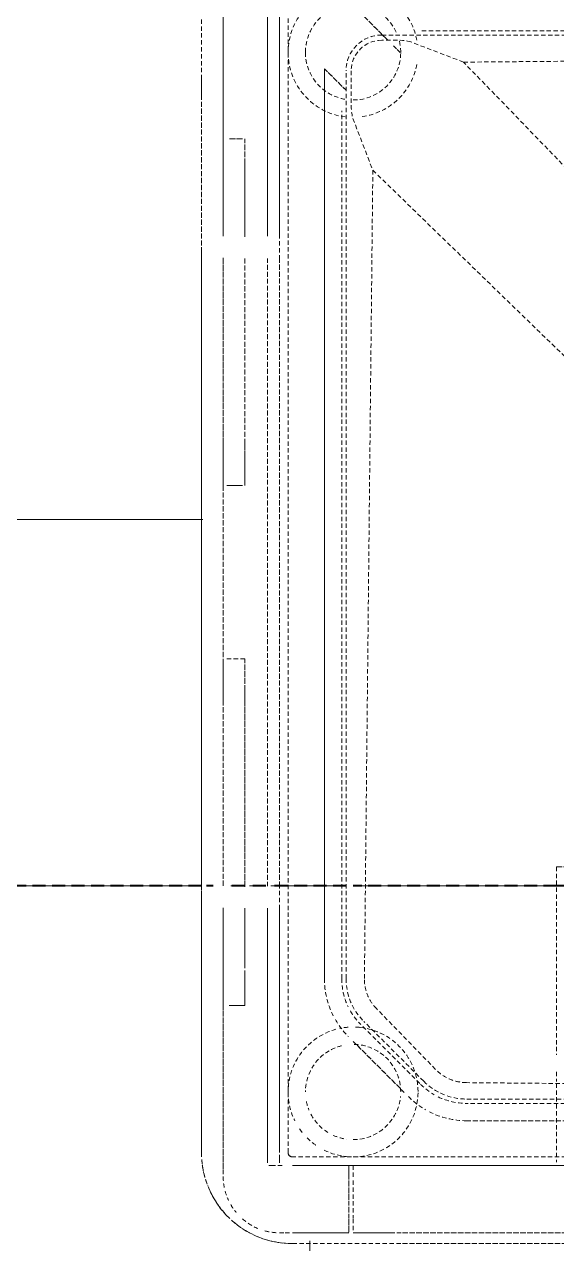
# Model space of a CAD drawing. Header units: millimetres. Extents: x -10915 to 62537, y -37640 to 44223.
# Drawn here: x 47036.6 to 47159.5, y 8544.4 to 8825.9 of the extents above; entities that cross this region are included whole.
import ezdxf

# ---------------------------------------------------------------- set-up
doc = ezdxf.new("R2010")
doc.units = ezdxf.units.MM
doc.linetypes.add('200_ШТРИХ_ш1п0_6_', pattern=[1.6, 1, -0.6])
doc.linetypes.add('ADSK_Штриховая_ш3 п1_5', pattern=[4.5, 3, -1.5])
doc.layers.add('Линии разделители', color=4, linetype='ADSK_Штриховая_ш3 п1_5', lineweight=40, true_color=0x00ffff)
for name, color, linetype, lineweight in [('Перекрытие', 7, 'Continuous', 18), ('Перекрытие штриховка', 7, 'Continuous', 18), ('Сантехника', 7, 'Continuous', 18)]:
    doc.layers.add(name, color=color, linetype=linetype, lineweight=lineweight)

# ---------------------------------------------------------------- blocks, each defined once
blk = doc.blocks.new('Reece_Tap_Wolfen_Drinking-Fountain - 10 L_Stainless Steel-7189108-План полов 4-го этажа')
at = {"layer": 'Сантехника', "color": 253, "linetype": '200_ШТРИХ_ш1п0_6_', "true_color": 0xa3a3a3}
for p, q in [((-149.99, 137.24), (-149.99, 100)), ((-139.73, 77.53), (-139.73, 135.18)), ((-137, 77.6), (-137, 134)), ((-135, -134), (-135, 134)), ((-135, -134), (-135, 134)), ((-155, 110), (-155, 77.6)), ((-149.99, 90.37), (-149.99, 100)), ((-149.99, 77.6), (-149.99, 100)), ((-148.53, 100), (-145.53, 100)), ((-149.99, 90.37), (-149.99, 77.6)), ((-155, 78), (-155, 72)), ((-155, 78), (-155, 74.22)), ((-155, 74.22), (-155, 72.88)), ((-155, 72.88), (-155, 72)), ((-155, 72.4), (-155, -72.4)), ((-149.99, 72.53), (-149.99, 29.63)), ((-149.99, 20), (-149.99, 72.53)), ((-139.73, -72.47), (-139.73, 72.4)), ((-137, -72.4), (-137, 72.4)), ((-149.99, 27.26), (-149.99, 29.63)), ((-149.99, 25), (-149.99, 27.26)), ((-149.99, 20), (-149.99, 25)), ((-149.99, 20), (-149.99, -20)), ((-145.56, 20), (-149.14, 20)), ((-149.99, -72.4), (-149.99, -20)), ((-149.99, -29.63), (-149.99, -20)), ((-145, -20), (-149.14, -20)), ((-149.99, -29.63), (-149.99, -72.4)), ((41.85, -68), (-73, -68)), ((-73, -68), (-73, -111.39)), ((-155, -72), (-155, -78)), ((-155, -72), (-155, -74.22)), ((-155, -74.22), (-155, -77.9)), ((-155, -77.6), (-155, -110)), ((-155, -77.9), (-155, -78)), ((-149.99, -100), (-149.99, -77.47)), ((-149.99, -77.47), (-149.99, -90.37)), ((-139.73, -135.2), (-139.73, -77.6)), ((-137, -134), (-137, -77.6)), ((-149.99, -100), (-149.99, -90.37)), ((-149.99, -100), (-149.99, -138.97)), ((-148.62, -100), (-145, -100)), ((-73, -115.34), (-73, -117.57)), ((-73, -118.03), (-73, -136.18)), ((134, -135), (-134, -135)), ((134, -135), (-134, -135)), ((-134, -137), (-121, -137)), ((-121, -137), (-121, -140.18)), ((-120, -137), (-121, -137)), ((120, -137), (-120, -137)), ((-120, -137), (120, -137)), ((-120, -137), (-120, -140.18)), ((-120, -137), (-120, -140.18)), ((-121, -140.41), (-121, -145)), ((-120, -140.43), (-120, -145)), ((-120, -140.43), (-120, -145)), ((-121, -145.2), (-121, -149.14)), ((-120, -145.22), (-120, -149.14)), ((-120, -145.22), (-120, -149.14)), ((-121, -149.3), (-121, -152.32)), ((-120, -149.31), (-120, -152.32)), ((-120, -149.31), (-120, -152.32)), ((-134.7, -152.5), (-136.99, -152.5)), ((-121, -152.5), (-134, -152.5)), ((-120, -152.5), (-111.6, -152.5)), ((-111.6, -152.5), (-120, -152.5)), ((-110.33, -152.5), (-111.6, -152.5)), ((110, -152.5), (-109.92, -152.5)), ((-110, -155), (110, -155))]:
    blk.add_line(p, q, dxfattribs=at)
at = {"layer": 'Сантехника', "color": 251, "linetype": '200_ШТРИХ_ш1п0_6_', "true_color": 0x666666}
for p, q in [((-149.99, 77.6), (-149.99, 137.24)), ((-139.73, 135.18), (-139.73, 77.53)), ((-155, 134), (-155, 110)), ((-137, 134), (-137, 77.6)), ((-117.51, 128.34), (-113.17, 124)), ((-113.17, 124), (-117.51, 128.34)), ((-104.11, 125), (91.41, 125)), ((-104.11, 125), (91.41, 125)), ((-110.68, 121.5), (-109.14, 119.97)), ((-109.14, 119.97), (-110.68, 121.5)), ((-121.63, 111.24), (-126.62, 116.23)), ((-126.62, 116.23), (-121.63, 111.24)), ((-126.63, 115.75), (-126.63, -93.79)), ((-126.63, -93.79), (-126.63, 115.75)), ((-155, 114), (-155, 110)), ((-155, 114), (-155, 110)), ((-155, -110), (-155, 110)), ((-155, 110), (-155, -110)), ((-122.63, -93.79), (-122.63, 106.48)), ((-122.63, -93.79), (-122.63, 106.48)), ((-137, 78), (-137, 72)), ((-137, 78), (-137, 72)), ((-149.99, -72.4), (-149.99, 72.53)), ((-139.73, 72.4), (-139.73, -72.47)), ((-137, 72.4), (-137, -72.4)), ((-73, -68), (41.85, -68)), ((-73, -68), (-73, -111.39)), ((-137, -72), (-137, -78)), ((-137, -72), (-137, -78)), ((-149.99, -138.97), (-149.99, -77.47)), ((-139.73, -77.6), (-139.73, -135.2)), ((-137, -77.6), (-137, -134)), ((-104.58, -118.04), (-118.01, -104.61)), ((-104.58, -118.04), (-118.01, -104.61)), ((-119.96, -108.32), (-108.17, -120.11)), ((-108.17, -120.11), (-119.96, -108.32)), ((-155, -110), (-155, -114)), ((-155, -110), (-155, -114)), ((-155, -110), (-155, -134)), ((-73, -115.34), (-73, -117.57)), ((-73, -118.03), (-73, -136.18)), ((122.55, -122.63), (-93.79, -122.63)), ((122.55, -122.63), (-93.79, -122.63)), ((-93.79, -126.63), (126.25, -126.63)), ((126.25, -126.63), (-93.79, -126.63)), ((-137, -136.37), (-137, -134.51)), ((-139.73, -136.37), (-139.73, -135.2)), ((-139.48, -137), (-137.88, -137)), ((-136.38, -137), (-137.88, -137)), ((-121, -137), (-134, -137)), ((-121, -140.18), (-121, -137)), ((-121, -137), (-120, -137)), ((-120, -137), (120, -137)), ((-120, -137), (-120, -140.18)), ((-121, -145), (-121, -140.41)), ((-120, -140.43), (-120, -145)), ((-121, -149.14), (-121, -145.2)), ((-120, -145.22), (-120, -149.14)), ((-121, -152.32), (-121, -149.3)), ((-120, -149.31), (-120, -152.32)), ((-136.99, -152.5), (-134.7, -152.5)), ((-134, -152.5), (-121, -152.5)), ((-111.6, -152.5), (-120, -152.5)), ((-134, -155), (-110, -155)), ((-110, -155), (110, -155)), ((110, -155), (-110, -155))]:
    blk.add_line(p, q, dxfattribs=at)
at = {"layer": 'Сантехника', "linetype": '200_ШТРИХ_ш1п0_6_'}
for p, q in [((-155, 134), (-155, -134)), ((-113.38, 124), (91.41, 124)), ((-113.17, 124), (-111.97, 122.8)), ((-111.97, 122.8), (-113.17, 124)), ((-109.75, 122.8), (-113.38, 122.8)), ((-94.5, 117.74), (-106.67, 122.41)), ((-94.5, 117.74), (91.41, 119.36)), ((-121.63, -93.79), (-121.63, 115.75)), ((-120.43, 115.75), (-120.43, 107.82)), ((61.95, -43.63), (-94.5, 117.74)), ((-120.03, 104.73), (-115.44, 92.77)), ((-117.38, -93.79), (-115.44, 92.77)), ((-115.44, 92.77), (43.88, -61.7)), ((-100.94, -114.78), (-114.59, -100.75)), ((-103.69, -117.52), (-117.52, -103.69)), ((119.74, -119.74), (-93.79, -117.84)), ((121.63, -121.63), (-93.79, -121.63)), ((-137, -134.51), (-137, -136.37)), ((-139.73, -135.2), (-139.73, -136.37)), ((-137.88, -137), (-139.48, -137)), ((-134, -155), (134, -155))]:
    blk.add_line(p, q, dxfattribs=at)
at = {"layer": 'Сантехника', "color": 7, "linetype": '200_ШТРИХ_ш1п0_6_', "true_color": 0xfdfdfd}
for p, q in [((-149.99, 77.6), (-149.99, 100)), ((-149.99, 90.37), (-149.99, 100)), ((-149.99, 90.37), (-149.99, 100)), ((-149.99, 77.6), (-149.99, 100)), ((-149.99, 98.72), (-149.99, 100)), ((-149.99, 77.6), (-149.99, 100)), ((-149.99, 90.37), (-149.99, 100)), ((-149.99, 77.6), (-149.99, 100)), ((-149.99, 98.72), (-149.99, 100)), ((-149.99, 77.6), (-149.99, 100)), ((-149.99, 90.37), (-149.99, 100)), ((-149.99, 77.6), (-149.99, 100)), ((-149.99, 97.02), (-149.99, 100)), ((-149.99, 77.6), (-149.99, 100)), ((-149.99, 90.37), (-149.99, 100)), ((-149.99, 77.6), (-149.99, 100)), ((-149.99, 100), (-149.99, 77.6)), ((-149.99, 90.37), (-149.99, 98.72)), ((-149.99, 97.02), (-149.99, 98.72)), ((-145.53, 100), (-148.53, 100)), ((-148.53, 100), (-145.53, 100)), ((-148.53, 100), (-145.53, 100)), ((-148.53, 100), (-145.53, 100)), ((-148.53, 100), (-145.53, 100)), ((-148.53, 100), (-145.53, 100)), ((-148.53, 100), (-145.53, 100)), ((-148.53, 100), (-145.53, 100)), ((-145, 100), (-145, 77.39)), ((-145, 100), (-145, 97.02)), ((-145, 100), (-145, 77.39)), ((-145, 100), (-145, 90.37)), ((-145, 100), (-145, 77.39)), ((-145, 100), (-145, 92.74)), ((-145, 100), (-145, 77.39)), ((-145, 100), (-145, 90.37)), ((-145, 100), (-145, 77.39)), ((-145, 100), (-145, 90.37)), ((-145, 100), (-145, 77.39)), ((-145, 100), (-145, 90.37)), ((-145, 100), (-145, 77.39)), ((-145, 100), (-145, 97.02)), ((-145, 100), (-145, 77.39)), ((-145, 100), (-145, 95)), ((-145, 100), (-145, 77.39)), ((-145, 100), (-145, 98.72)), ((-145, 98.72), (-145, 95)), ((-149.99, 90.37), (-149.99, 97.02)), ((-149.99, 95), (-149.99, 97.02)), ((-145, 97.02), (-145, 90.37)), ((-145, 97.02), (-145, 95)), ((-149.99, 90.37), (-149.99, 95)), ((-145, 95), (-145, 92.74)), ((-145, 95), (-145, 90.37)), ((-145, 95), (-145, 92.74)), ((-149.99, 90.37), (-149.99, 77.6)), ((-149.99, 90.37), (-149.99, 77.6)), ((-149.99, 90.37), (-149.99, 77.6)), ((-149.99, 90.37), (-149.99, 77.6)), ((-149.99, 90.37), (-149.99, 77.6)), ((-149.99, 90.37), (-149.99, 77.6)), ((-149.99, 90.37), (-149.99, 77.6)), ((-149.99, 90.37), (-149.99, 77.6)), ((-145, 92.74), (-145, 90.37)), ((-145, 92.74), (-145, 90.37)), ((-145, 92.74), (-145, 90.37)), ((-145, 77.39), (-145, 90.37)), ((-145, 77.39), (-145, 90.37)), ((-145, 77.39), (-145, 90.37)), ((-145, 77.39), (-145, 90.37)), ((-145, 77.39), (-145, 90.37)), ((-145, 77.39), (-145, 90.37)), ((-145, 77.39), (-145, 90.37)), ((-145, 77.39), (-145, 90.37)), ((-145, 77.39), (-145, 90.37)), ((-149.99, 20), (-149.99, 72.53)), ((-149.99, 72.53), (-149.99, 29.63)), ((-149.99, 72.53), (-149.99, 29.63)), ((-149.99, 20), (-149.99, 72.53)), ((-149.99, 72.53), (-149.99, 29.63)), ((-149.99, 20), (-149.99, 72.53)), ((-149.99, 72.53), (-149.99, 29.63)), ((-149.99, 20), (-149.99, 72.53)), ((-149.99, 72.53), (-149.99, 29.63)), ((-149.99, 20), (-149.99, 72.53)), ((-149.99, 72.53), (-149.99, 29.63)), ((-149.99, 20), (-149.99, 72.53)), ((-149.99, 72.53), (-149.99, 29.63)), ((-149.99, 20), (-149.99, 72.53)), ((-149.99, 72.53), (-149.99, 29.63)), ((-149.99, 20), (-149.99, 72.53)), ((-149.99, 72.53), (-149.99, 20)), ((-145, 72.4), (-145, 20)), ((-145, 29.63), (-145, 72.4)), ((-145, 72.4), (-145, 20)), ((-145, 29.63), (-145, 72.4)), ((-145, 72.4), (-145, 20)), ((-145, 29.63), (-145, 72.4)), ((-145, 72.4), (-145, 20)), ((-145, 29.63), (-145, 72.4)), ((-145, 72.4), (-145, 20)), ((-145, 29.63), (-145, 72.4)), ((-145, 72.4), (-145, 20)), ((-145, 29.63), (-145, 72.4)), ((-145, 72.4), (-145, 20)), ((-145, 29.63), (-145, 72.4)), ((-145, 72.4), (-145, 20)), ((-145, 29.63), (-145, 72.4)), ((-145, 72.4), (-145, 20)), ((-145, 29.63), (-145, 72.4)), ((-149.99, 20), (-149.99, 29.63)), ((-149.99, 20), (-149.99, 29.63)), ((-149.99, 20), (-149.99, 29.63)), ((-149.99, 27.26), (-149.99, 29.63)), ((-149.99, 27.26), (-149.99, 29.63)), ((-149.99, 27.26), (-149.99, 29.63)), ((-149.99, 20), (-149.99, 29.63)), ((-149.99, 20), (-149.99, 29.63)), ((-145, 29.63), (-145, 20)), ((-145, 29.63), (-145, 20)), ((-145, 29.63), (-145, 25)), ((-145, 29.63), (-145, 25)), ((-145, 29.63), (-145, 20)), ((-145, 29.63), (-145, 20)), ((-145, 29.63), (-145, 27.26)), ((-145, 29.63), (-145, 21.28)), ((-145, 29.63), (-145, 27.26)), ((-149.99, 25), (-149.99, 27.26)), ((-149.99, 20), (-149.99, 27.26)), ((-149.99, 20), (-149.99, 27.26)), ((-145, 27.26), (-145, 25)), ((-145, 27.26), (-145, 25)), ((-149.99, 22.98), (-149.99, 25)), ((-149.99, 20), (-149.99, 22.98)), ((-145, 25), (-145, 20)), ((-145, 25), (-145, 22.98)), ((-145, 25), (-145, 21.28)), ((-145, 25), (-145, 22.98)), ((-145, 22.98), (-145, 21.28)), ((-145, 22.98), (-145, 20)), ((-149.14, 20), (-145.56, 20)), ((-145.56, 20), (-149.14, 20)), ((-145.56, 20), (-149.14, 20)), ((-145.56, 20), (-149.14, 20)), ((-145.56, 20), (-149.14, 20)), ((-145.56, 20), (-149.14, 20)), ((-145.56, 20), (-149.14, 20)), ((-145.56, 20), (-149.14, 20)), ((-145, 21.28), (-145, 20)), ((-145, 21.28), (-145, 20)), ((-145, 21.28), (-145, 20)), ((-149.99, -72.4), (-149.99, -20)), ((-149.99, -29.63), (-149.99, -20)), ((-149.99, -72.4), (-149.99, -20)), ((-149.99, -29.63), (-149.99, -20)), ((-149.99, -72.4), (-149.99, -20)), ((-149.99, -29.63), (-149.99, -20)), ((-149.99, -72.4), (-149.99, -20)), ((-149.99, -29.63), (-149.99, -20)), ((-149.99, -72.4), (-149.99, -20)), ((-149.99, -29.63), (-149.99, -20)), ((-149.99, -72.4), (-149.99, -20)), ((-149.99, -29.63), (-149.99, -20)), ((-149.99, -72.4), (-149.99, -20)), ((-149.99, -22.98), (-149.99, -20)), ((-149.99, -72.4), (-149.99, -20)), ((-149.99, -29.63), (-149.99, -20)), ((-149.99, -20), (-149.99, -72.4)), ((-149.14, -20), (-145, -20)), ((-145, -20), (-149.14, -20)), ((-145, -20), (-149.14, -20)), ((-145, -20), (-149.14, -20)), ((-145, -20), (-149.14, -20)), ((-145, -20), (-149.14, -20)), ((-145, -20), (-149.14, -20)), ((-145, -20), (-149.14, -20)), ((-145, -20), (-145, -29.63)), ((-145, -20), (-145, -72.61)), ((-145, -20), (-145, -29.63)), ((-145, -20), (-145, -72.61)), ((-145, -20), (-145, -29.63)), ((-145, -20), (-145, -72.61)), ((-145, -20), (-145, -21.28)), ((-145, -20), (-145, -72.61)), ((-145, -20), (-145, -29.63)), ((-145, -20), (-145, -72.61)), ((-145, -20), (-145, -29.63)), ((-145, -20), (-145, -72.61)), ((-145, -20), (-145, -21.28)), ((-145, -20), (-145, -72.61)), ((-145, -20), (-145, -21.28)), ((-145, -20), (-145, -72.61)), ((-145, -20), (-145, -29.63)), ((-145, -20), (-145, -72.61)), ((-145, -21.28), (-145, -27.26)), ((-145, -21.28), (-145, -29.63)), ((-145, -21.28), (-145, -22.98)), ((-149.99, -25), (-149.99, -22.98)), ((-149.99, -29.63), (-149.99, -25)), ((-145, -22.98), (-145, -29.63)), ((-145, -27.26), (-145, -29.63)), ((-149.99, -29.63), (-149.99, -72.4)), ((-149.99, -29.63), (-149.99, -72.4)), ((-149.99, -29.63), (-149.99, -72.4)), ((-149.99, -29.63), (-149.99, -72.4)), ((-149.99, -29.63), (-149.99, -72.4)), ((-149.99, -29.63), (-149.99, -72.4)), ((-149.99, -29.63), (-149.99, -72.4)), ((-149.99, -29.63), (-149.99, -72.4)), ((-145, -72.61), (-145, -29.63)), ((-145, -72.61), (-145, -29.63)), ((-145, -72.61), (-145, -29.63)), ((-145, -72.61), (-145, -29.63)), ((-145, -72.61), (-145, -29.63)), ((-145, -72.61), (-145, -29.63)), ((-145, -72.61), (-145, -29.63)), ((-145, -72.61), (-145, -29.63)), ((-145, -72.61), (-145, -29.63)), ((-149.99, -100), (-149.99, -77.47)), ((-149.99, -77.47), (-149.99, -90.37)), ((-149.99, -100), (-149.99, -77.47)), ((-149.99, -77.47), (-149.99, -90.37)), ((-149.99, -100), (-149.99, -77.47)), ((-149.99, -77.47), (-149.99, -90.37)), ((-149.99, -100), (-149.99, -77.47)), ((-149.99, -77.47), (-149.99, -90.37)), ((-149.99, -100), (-149.99, -77.47)), ((-149.99, -77.47), (-149.99, -90.37)), ((-149.99, -100), (-149.99, -77.47)), ((-149.99, -77.47), (-149.99, -90.37)), ((-149.99, -100), (-149.99, -77.47)), ((-149.99, -77.47), (-149.99, -90.37)), ((-149.99, -100), (-149.99, -77.47)), ((-149.99, -77.47), (-149.99, -90.37)), ((-149.99, -77.47), (-149.99, -100)), ((-145, -90.37), (-145, -77.6)), ((-145, -77.6), (-145, -100)), ((-145, -90.37), (-145, -77.6)), ((-145, -77.6), (-145, -100)), ((-145, -90.37), (-145, -77.6)), ((-145, -77.6), (-145, -100)), ((-145, -90.37), (-145, -77.6)), ((-145, -77.6), (-145, -100)), ((-145, -90.37), (-145, -77.6)), ((-145, -77.6), (-145, -100)), ((-145, -90.37), (-145, -77.6)), ((-145, -77.6), (-145, -100)), ((-145, -90.37), (-145, -77.6)), ((-145, -77.6), (-145, -100)), ((-145, -90.37), (-145, -77.6)), ((-145, -77.6), (-145, -100)), ((-145, -90.37), (-145, -77.6)), ((-145, -77.6), (-145, -100)), ((-149.99, -100), (-149.99, -90.37)), ((-149.99, -100), (-149.99, -90.37)), ((-149.99, -100), (-149.99, -90.37)), ((-149.99, -100), (-149.99, -90.37)), ((-149.99, -100), (-149.99, -90.37)), ((-149.99, -100), (-149.99, -90.37)), ((-149.99, -95), (-149.99, -90.37)), ((-149.99, -100), (-149.99, -90.37)), ((-145, -90.37), (-145, -100)), ((-145, -90.37), (-145, -100)), ((-145, -90.37), (-145, -100)), ((-145, -90.37), (-145, -92.74)), ((-145, -90.37), (-145, -100)), ((-145, -90.37), (-145, -100)), ((-145, -90.37), (-145, -100)), ((-145, -90.37), (-145, -92.74)), ((-145, -90.37), (-145, -92.74)), ((-145, -92.74), (-145, -95)), ((-145, -92.74), (-145, -100)), ((-145, -92.74), (-145, -97.02)), ((-149.99, -97.02), (-149.99, -95)), ((-145, -95), (-145, -97.02)), ((-149.99, -100), (-149.99, -97.02)), ((-145, -97.02), (-145, -98.72)), ((-145, -97.02), (-145, -98.72)), ((-145, -100), (-148.62, -100)), ((-148.62, -100), (-145, -100)), ((-148.62, -100), (-145, -100)), ((-148.62, -100), (-145, -100)), ((-148.62, -100), (-145, -100)), ((-148.62, -100), (-145, -100)), ((-148.62, -100), (-145, -100)), ((-148.62, -100), (-145, -100)), ((-145, -98.72), (-145, -100)), ((-145, -98.72), (-145, -100))]:
    blk.add_line(p, q, dxfattribs=at)
at = {"layer": 'Сантехника', "color": 7, "linetype": '200_ШТРИХ_ш1п0_6_', "true_color": 0xfcfcfc}
for p, q in [((-149.99, 90.37), (-149.99, 100)), ((-149.99, 77.6), (-149.99, 100)), ((-148.53, 100), (-145.53, 100)), ((-145, 100), (-145, 77.39)), ((-145, 100), (-145, 90.37)), ((-149.99, 90.37), (-149.99, 77.6)), ((-145, 77.39), (-145, 90.37)), ((-149.99, 72.53), (-149.99, 29.63)), ((-149.99, 20), (-149.99, 72.53)), ((-145, 72.4), (-145, 20)), ((-145, 29.63), (-145, 72.4)), ((-149.99, 20), (-149.99, 29.63)), ((-145, 29.63), (-145, 20)), ((-145.56, 20), (-149.14, 20)), ((-149.99, -72.4), (-149.99, -20)), ((-149.99, -29.63), (-149.99, -20)), ((-145, -20), (-149.14, -20)), ((-145, -20), (-145, -29.63)), ((-145, -20), (-145, -72.61)), ((-149.99, -29.63), (-149.99, -72.4)), ((-145, -72.61), (-145, -29.63)), ((-149.99, -100), (-149.99, -77.47)), ((-149.99, -77.47), (-149.99, -90.37)), ((-145, -90.37), (-145, -77.6)), ((-145, -77.6), (-145, -100)), ((-149.99, -100), (-149.99, -90.37)), ((-145, -90.37), (-145, -92.74)), ((-145, -92.74), (-145, -98.72)), ((-148.62, -100), (-145, -100)), ((-145, -98.72), (-145, -100))]:
    blk.add_line(p, q, dxfattribs=at)
at = {"layer": 'Сантехника', "color": 7, "linetype": '200_ШТРИХ_ш1п0_6_', "true_color": 0xfafafa}
for p, q in [((-149.99, 90.37), (-149.99, 100)), ((-149.99, 77.6), (-149.99, 100)), ((-148.53, 100), (-145.53, 100)), ((-145, 100), (-145, 77.39)), ((-145, 100), (-145, 98.72)), ((-145, 98.72), (-145, 92.74)), ((-149.99, 90.37), (-149.99, 77.6)), ((-145, 92.74), (-145, 90.37)), ((-145, 77.39), (-145, 90.37)), ((-149.99, 72.53), (-149.99, 29.63)), ((-149.99, 20), (-149.99, 72.53)), ((-145, 72.4), (-145, 20)), ((-145, 29.63), (-145, 72.4)), ((-149.99, 27.26), (-149.99, 29.63)), ((-145, 29.63), (-145, 25)), ((-149.99, 21.28), (-149.99, 27.26)), ((-145, 25), (-145, 21.28)), ((-149.99, 20), (-149.99, 21.28)), ((-145.56, 20), (-149.14, 20)), ((-145, 21.28), (-145, 20)), ((-149.99, -72.4), (-149.99, -20)), ((-149.99, -25), (-149.99, -20)), ((-145, -20), (-149.14, -20)), ((-145, -20), (-145, -21.28)), ((-145, -20), (-145, -72.61)), ((-145, -21.28), (-145, -22.98)), ((-149.99, -29.63), (-149.99, -25)), ((-145, -22.98), (-145, -29.63)), ((-149.99, -29.63), (-149.99, -72.4)), ((-145, -72.61), (-145, -29.63)), ((-149.99, -100), (-149.99, -77.47)), ((-149.99, -77.47), (-149.99, -90.37)), ((-145, -90.37), (-145, -77.6)), ((-145, -77.6), (-145, -100)), ((-149.99, -95), (-149.99, -90.37)), ((-145, -90.37), (-145, -95)), ((-149.99, -97.02), (-149.99, -95)), ((-145, -95), (-145, -98.72)), ((-149.99, -98.72), (-149.99, -97.02)), ((-149.99, -100), (-149.99, -98.72)), ((-148.62, -100), (-145, -100)), ((-145, -98.72), (-145, -100))]:
    blk.add_line(p, q, dxfattribs=at)
at = {"layer": 'Сантехника', "color": 7, "linetype": '200_ШТРИХ_ш1п0_6_', "true_color": 0xf7f7f7}
for p, q in [((-149.99, 98.72), (-149.99, 100)), ((-149.99, 77.6), (-149.99, 100)), ((-149.99, 97.02), (-149.99, 98.72)), ((-148.53, 100), (-145.53, 100)), ((-145, 100), (-145, 77.39)), ((-145, 100), (-145, 97.02)), ((-149.99, 92.74), (-149.99, 97.02)), ((-145, 97.02), (-145, 92.74)), ((-149.99, 90.37), (-149.99, 92.74)), ((-149.99, 90.37), (-149.99, 77.6)), ((-145, 92.74), (-145, 90.37)), ((-145, 77.39), (-145, 90.37)), ((-149.99, 72.53), (-149.99, 29.63)), ((-149.99, 20), (-149.99, 72.53)), ((-145, 72.4), (-145, 20)), ((-145, 29.63), (-145, 72.4)), ((-149.99, 27.26), (-149.99, 29.63)), ((-145, 29.63), (-145, 27.26)), ((-149.99, 25), (-149.99, 27.26)), ((-145, 27.26), (-145, 25)), ((-149.99, 20), (-149.99, 25)), ((-145, 25), (-145, 20)), ((-145.56, 20), (-149.14, 20)), ((-149.99, -72.4), (-149.99, -20)), ((-149.99, -22.98), (-149.99, -20)), ((-145, -20), (-149.14, -20)), ((-145, -20), (-145, -22.98)), ((-145, -20), (-145, -72.61)), ((-149.99, -27.26), (-149.99, -22.98)), ((-145, -22.98), (-145, -29.63)), ((-149.99, -29.63), (-149.99, -27.26)), ((-149.99, -29.63), (-149.99, -72.4)), ((-145, -72.61), (-145, -29.63)), ((-149.99, -100), (-149.99, -77.47)), ((-149.99, -77.47), (-149.99, -90.37)), ((-145, -90.37), (-145, -77.6)), ((-145, -77.6), (-145, -100)), ((-149.99, -95), (-149.99, -90.37)), ((-145, -90.37), (-145, -98.72)), ((-149.99, -97.02), (-149.99, -95)), ((-149.99, -100), (-149.99, -97.02)), ((-148.62, -100), (-145, -100)), ((-145, -98.72), (-145, -100))]:
    blk.add_line(p, q, dxfattribs=at)
at = {"layer": 'Сантехника', "color": 7, "linetype": '200_ШТРИХ_ш1п0_6_', "true_color": 0xf2f2f2}
for p, q in [((-149.99, 98.72), (-149.99, 100)), ((-149.99, 77.6), (-149.99, 100)), ((-149.99, 97.02), (-149.99, 98.72)), ((-148.53, 100), (-145.53, 100)), ((-145, 100), (-145, 77.39)), ((-145, 100), (-145, 90.37)), ((-149.99, 95), (-149.99, 97.02)), ((-149.99, 92.74), (-149.99, 95)), ((-149.99, 90.37), (-149.99, 92.74)), ((-149.99, 90.37), (-149.99, 77.6)), ((-145, 77.39), (-145, 90.37)), ((-149.99, 72.53), (-149.99, 29.63)), ((-149.99, 20), (-149.99, 72.53)), ((-145, 72.4), (-145, 20)), ((-145, 29.63), (-145, 72.4)), ((-149.99, 25), (-149.99, 29.63)), ((-145, 29.63), (-145, 20)), ((-149.99, 20), (-149.99, 25)), ((-145.56, 20), (-149.14, 20)), ((-149.99, -72.4), (-149.99, -20)), ((-149.99, -29.63), (-149.99, -20)), ((-145, -20), (-149.14, -20)), ((-145, -20), (-145, -29.63)), ((-145, -20), (-145, -72.61)), ((-149.99, -29.63), (-149.99, -72.4)), ((-145, -72.61), (-145, -29.63)), ((-149.99, -100), (-149.99, -77.47)), ((-149.99, -77.47), (-149.99, -90.37)), ((-145, -90.37), (-145, -77.6)), ((-145, -77.6), (-145, -100)), ((-149.99, -92.74), (-149.99, -90.37)), ((-149.99, -95), (-149.99, -92.74)), ((-145, -90.37), (-145, -100)), ((-149.99, -100), (-149.99, -95)), ((-148.62, -100), (-145, -100))]:
    blk.add_line(p, q, dxfattribs=at)
at = {"layer": 'Сантехника', "color": 254, "linetype": '200_ШТРИХ_ш1п0_6_', "true_color": 0xeaeaea}
for p, q in [((-149.99, 98.72), (-149.99, 100)), ((-149.99, 77.6), (-149.99, 100)), ((-149.99, 95), (-149.99, 98.72)), ((-148.53, 100), (-145.53, 100)), ((-145, 100), (-145, 77.39)), ((-145, 100), (-145, 90.37)), ((-149.99, 90.37), (-149.99, 95)), ((-149.99, 90.37), (-149.99, 77.6)), ((-145, 77.39), (-145, 90.37)), ((-149.99, 72.53), (-149.99, 29.63)), ((-149.99, 20), (-149.99, 72.53)), ((-145, 72.4), (-145, 20)), ((-145, 29.63), (-145, 72.4)), ((-149.99, 25), (-149.99, 29.63)), ((-145, 29.63), (-145, 25)), ((-149.99, 20), (-149.99, 25)), ((-145, 25), (-145, 20)), ((-145.56, 20), (-149.14, 20)), ((-149.99, -72.4), (-149.99, -20)), ((-149.99, -29.63), (-149.99, -20)), ((-145, -20), (-149.14, -20)), ((-145, -20), (-145, -29.63)), ((-145, -20), (-145, -72.61)), ((-149.99, -29.63), (-149.99, -72.4)), ((-145, -72.61), (-145, -29.63)), ((-149.99, -100), (-149.99, -77.47)), ((-149.99, -77.47), (-149.99, -90.37)), ((-145, -90.37), (-145, -77.6)), ((-145, -77.6), (-145, -100)), ((-149.99, -100), (-149.99, -90.37)), ((-145, -90.37), (-145, -100)), ((-148.62, -100), (-145, -100)), ((-70, -137), (-73, -137)), ((-70, -137), (-73, -137))]:
    blk.add_line(p, q, dxfattribs=at)
at = {"layer": 'Сантехника', "color": 254, "linetype": '200_ШТРИХ_ш1п0_6_', "true_color": 0xdddddd}
for p, q in [((-149.99, 90.37), (-149.99, 100)), ((-149.99, 77.6), (-149.99, 100)), ((-148.53, 100), (-145.53, 100)), ((-145, 100), (-145, 77.39)), ((-145, 100), (-145, 90.37)), ((-149.99, 90.37), (-149.99, 77.6)), ((-145, 77.39), (-145, 90.37)), ((-149.99, 72.53), (-149.99, 29.63)), ((-149.99, 20), (-149.99, 72.53)), ((-145, 72.4), (-145, 20)), ((-145, 29.63), (-145, 72.4)), ((-149.99, 20), (-149.99, 29.63)), ((-145, 29.63), (-145, 21.28)), ((-145.56, 20), (-149.14, 20)), ((-145, 21.28), (-145, 20)), ((-149.99, -72.4), (-149.99, -20)), ((-149.99, -29.63), (-149.99, -20)), ((-145, -20), (-149.14, -20)), ((-145, -20), (-145, -29.63)), ((-145, -20), (-145, -72.61)), ((-149.99, -29.63), (-149.99, -72.4)), ((-145, -72.61), (-145, -29.63)), ((-149.99, -100), (-149.99, -77.47)), ((-149.99, -77.47), (-149.99, -90.37)), ((-145, -90.37), (-145, -77.6)), ((-145, -77.6), (-145, -100)), ((-149.99, -100), (-149.99, -90.37)), ((-145, -90.37), (-145, -97.02)), ((-145, -97.02), (-145, -98.72)), ((-148.62, -100), (-145, -100)), ((-145, -98.72), (-145, -100)), ((-73, -137), (-120, -137)), ((-73, -137), (-120, -137)), ((-73, -137), (-70, -137)), ((-70, -137), (-73, -137)), ((-111.6, -152.5), (-110.33, -152.5)), ((-109.92, -152.5), (-70, -152.5))]:
    blk.add_line(p, q, dxfattribs=at)
at = {"layer": 'Сантехника', "color": 9, "linetype": '200_ШТРИХ_ш1п0_6_', "true_color": 0xc7c7c7}
for p, q in [((-149.99, 90.37), (-149.99, 100)), ((-149.99, 77.6), (-149.99, 100)), ((-148.53, 100), (-145.53, 100)), ((-145, 100), (-145, 77.39)), ((-145, 100), (-145, 95)), ((-145, 95), (-145, 90.37)), ((-149.99, 90.37), (-149.99, 77.6)), ((-145, 77.39), (-145, 90.37)), ((-149.99, 72.53), (-149.99, 29.63)), ((-149.99, 20), (-149.99, 72.53)), ((-145, 72.4), (-145, 20)), ((-145, 29.63), (-145, 72.4)), ((-149.99, 20), (-149.99, 29.63)), ((-145, 29.63), (-145, 20)), ((-145.56, 20), (-149.14, 20)), ((-149.99, -72.4), (-149.99, -20)), ((-149.99, -29.63), (-149.99, -20)), ((-145, -20), (-149.14, -20)), ((-145, -20), (-145, -21.28)), ((-145, -20), (-145, -72.61)), ((-145, -21.28), (-145, -29.63)), ((-149.99, -29.63), (-149.99, -72.4)), ((-145, -72.61), (-145, -29.63)), ((-149.99, -100), (-149.99, -77.47)), ((-149.99, -77.47), (-149.99, -90.37)), ((-145, -90.37), (-145, -77.6)), ((-145, -77.6), (-145, -100)), ((-149.99, -100), (-149.99, -90.37)), ((-145, -90.37), (-145, -95)), ((-145, -95), (-145, -100)), ((-148.62, -100), (-145, -100)), ((-134, -137), (-121, -137)), ((-121, -137), (-134, -137)), ((-120, -137), (-73, -137)), ((-120, -137), (-120, -140.18)), ((-73, -137), (73, -137)), ((-120, -140.43), (-120, -145)), ((-120, -145.22), (-120, -149.14)), ((-120, -149.31), (-120, -152.32)), ((-120, -152.5), (-111.6, -152.5)), ((-111.6, -152.5), (-110.33, -152.5)), ((-110.33, -152.5), (-111.6, -152.5)), ((-109.92, -152.5), (110, -152.5)), ((110, -152.5), (-109.92, -152.5))]:
    blk.add_line(p, q, dxfattribs=at)
at = {"layer": 'Сантехника', "linetype": '200_ШТРИХ_ш1п0_6_', "flags": 128}
for points in [[(-106.67, 122.41), (-107.02, 122.52), (-107.46, 122.61), (-107.98, 122.69), (-108.55, 122.75), (-109.15, 122.79), (-109.75, 122.8)], [(-120.43, 107.82), (-120.41, 107.22), (-120.38, 106.62), (-120.32, 106.05), (-120.24, 105.53), (-120.14, 105.08), (-120.03, 104.73)], [(-155, -134), (-154.98, -134.84), (-154.93, -135.68), (-154.85, -136.51), (-154.73, -137.35), (-154.58, -138.17), (-154.4, -138.99), (-154.18, -139.8), (-153.93, -140.61), (-153.65, -141.4), (-153.34, -142.18), (-153, -142.94), (-152.63, -143.7), (-152.22, -144.43), (-151.79, -145.15), (-151.33, -145.86), (-150.84, -146.54), (-150.33, -147.2), (-149.79, -147.85), (-149.22, -148.47), (-148.63, -149.06), (-148.02, -149.64), (-147.38, -150.19), (-146.72, -150.71), (-146.04, -151.2), (-145.35, -151.67), (-144.63, -152.11), (-143.9, -152.52), (-143.15, -152.9), (-142.39, -153.25), (-141.61, -153.57), (-140.82, -153.86), (-140.02, -154.12), (-139.21, -154.34), (-138.39, -154.54), (-137.57, -154.69), (-136.74, -154.82), (-135.9, -154.91), (-135.07, -154.97), (-134.23, -155), (-134, -155)]]:
    blk.add_lwpolyline(points, dxfattribs=at)
at = {"layer": 'Сантехника', "color": 253, "linetype": '200_ШТРИХ_ш1п0_6_', "true_color": 0xa3a3a3}
for centre, radius, start, end in [((-120, 120), 15, 10.7048, 90), ((-120, 120), 15, 135.1953, 180), ((-120, 120), 11, 25.1935, 90), ((-120, 120), 11, 132.9779, 180), ((-120, 120), 11, 0, 13.4112), ((-120, 120), 15, 180, 263.1057), ((-120, 120), 11, 180, 261.1364), ((-120, 120), 11, 270, 0), ((-120, 120), 15, 278.1812, 350.0641), ((-120, -120), 15, 105.2894, 180), ((-120, -120), 15, 94.2426, 101.8831), ((-120, -120), 15, 84.1156, 90), ((-120, -120), 15, 0.3601, 83.7844), ((-120, -120), 11, 103.9035, 118.6531), ((-120, -120), 11, 0, 90), ((-120, -120), 11, 120, 180), ((-120, -120), 15, 180, 206.4531), ((-120, -120), 15, 270, 0), ((-120, -120), 11, 191.4338, 202.2212), ((-120, -120), 11, 270, 354.451), ((-120, -120), 11, 207.9227, 240), ((-120, -120), 15, 214.563, 220.119), ((-120, -120), 15, 225, 235.437), ((-120, -120), 11, 245.4269, 262.165), ((-134, -134), 1, 180, 195), ((-134, -134), 1, 255, 270), ((-120, -120), 15, 243.5469, 265.1444), ((-136.99, -139.5), 13, 180, 192.3508), ((-136.99, -139.5), 13, 195, 205.1206), ((-136.99, -139.5), 13, 210, 219.6316), ((-136.99, -139.5), 13, 229.0259, 248.7435), ((-136.99, -139.5), 13, 255, 267.1075)]:
    blk.add_arc(centre, radius, start, end, dxfattribs=at)
at = {"layer": 'Сантехника', "linetype": '200_ШТРИХ_ш1п0_6_'}
for centre, radius, start, end in [((-113.38, 115.75), 8.25, 90, 180), ((-113.38, 115.75), 7.05, 90, 180), ((-107.63, -93.79), 14, 180, 225), ((-93.79, -107.63), 14, 225, 270), ((-134, -134), 21, 180, 187.6172), ((-134, -134), 21, 192.5039, 201.3737), ((-134, -134), 21, 203.6771, 225.815), ((-134, -134), 21, 230.284, 270)]:
    blk.add_arc(centre, radius, start, end, dxfattribs=at)
at = {"layer": 'Сантехника', "color": 251, "linetype": '200_ШТРИХ_ш1п0_6_', "true_color": 0x666666}
for centre, radius, start, end in [((-113.38, 115.75), 13.25, 177.9189, 180), ((-113.38, 115.75), 13.25, 177.9189, 180), ((-107.63, -93.79), 19, 180, 206.9089), ((-107.63, -93.79), 19, 180, 206.9089), ((-107.63, -93.79), 15, 180, 205.8386), ((-107.63, -93.79), 15, 180, 205.8386), ((-107.63, -93.79), 15, 210, 225), ((-107.63, -93.79), 15, 210, 225), ((-107.63, -93.79), 19, 210, 225), ((-107.63, -93.79), 19, 210, 225), ((-93.79, -107.63), 15, 225, 240), ((-93.79, -107.63), 15, 225, 240), ((-93.79, -107.63), 19, 225, 240), ((-93.79, -107.63), 19, 225, 240), ((-93.79, -107.63), 15, 244.1614, 270), ((-93.79, -107.63), 15, 244.1614, 270), ((-93.79, -107.63), 19, 243.0911, 270), ((-93.79, -107.63), 19, 243.0911, 270), ((-134, -134), 1, 180, 270), ((-134, -134), 1, 195, 255), ((-134, -134), 21, 187.6172, 192.5039), ((-136.99, -139.5), 13, 180, 192.3508), ((-136.99, -139.5), 13, 195, 205.1206), ((-136.99, -139.5), 13, 210, 219.6316), ((-136.99, -139.5), 13, 229.0259, 248.7435), ((-136.99, -139.5), 13, 255, 267.1075)]:
    blk.add_arc(centre, radius, start, end, dxfattribs=at)
at = {"layer": 'Сантехника', "linetype": '200_ШТРИХ_ш1п0_6_'}
for points in [[(-114.59, -100.75), (-115.2, -100.13), (-116.22, -98.77), (-117.19, -96.35), (-117.39, -94.66), (-117.38, -93.79)], [(-93.79, -117.84), (-94.69, -117.83), (-96.44, -117.59), (-98.93, -116.52), (-100.31, -115.43), (-100.94, -114.78)]]:
    blk.add_open_spline(points, degree=3, dxfattribs=at)

msp = doc.modelspace()

# ---------------------------------------------------------------- hatches: boundary and pattern name
at = {"layer": 'Перекрытие штриховка', "lineweight": 9, "true_color": 0x787878}
h = msp.add_hatch(dxfattribs=at)
h.set_pattern_fill('FP_18', color=8, style=0, pattern_type=2)
h.set_pattern_definition([(0, (9602.2, 36211.3), (0, 500), []), (90, (9602.2, 36211.3), (-500, 3e-14), [])])
h.paths.add_polyline_path([(47086.468, 8849.26), (47087.212, 8848.811), (47087.212, 8849.482)])
h.paths.add_polyline_path([(47382.331, 8845.461), (47381.412, 8844.172), (47382.639, 8844.429), (47382.553, 8844.717)])
h.paths.add_polyline_path([(48911.614, 9646.429), (48913.614, 9644.429), (48913.614, 9646.429)])
h.paths.add_polyline_path([(24278.876, 12574.426), (24278.876, 12575.226), (24278.865, 12574.434)])
h.paths.add_polyline_path([(31985.904, 8790.238), (31983.904, 8788.238), (31985.904, 8788.238)])
h.paths.add_polyline_path([(44748.18, 8627.057), (47077.5, 8627.057), (47078.181, 8833.429), (47083.106, 8846.996), (47092.141, 8852.197), (47093.31, 8852.51), (47095.821, 8853.714), (47135.503, 8854.475), (47135.503, 8864.499), (47148.494, 8864.499), (47148.494, 8854.475), (47366.5, 8853.747), (47380.753, 8847.805), (47385.581, 8841.333), (47385.581, 8838.619), (47386.771, 8837.322), (47387.5, 8771.831), (47388.635, 8627.057), (47394.5, 8627.212), (47394.5, 8979.429), (47410.5, 8979.429), (47410.5, 9518.429), (47402.5, 9518.429), (47402.5, 9528.429), (47410.5, 9528.429), (47410.5, 9634.429), (47408.5, 9634.429), (47408.5, 9646.429), (48883.614, 9646.429), (48883.614, 9770), (48893.614, 9770), (48893.614, 9646.429), (48911.614, 9646.429), (48911.614, 9770), (48923.614, 9770), (48923.614, 9879.641), (48471.614, 10662.528), (48479.409, 10667.028), (48474.409, 10675.688), (48519.442, 10701.688), (48514.442, 10710.348), (48522.236, 10714.848), (48923.614, 10019.641), (48923.614, 10920.359), (48842.236, 10779.408), (48834.442, 10783.908), (48829.442, 10775.248), (48784.409, 10801.248), (48779.409, 10792.587), (48771.614, 10797.087), (48923.614, 11060.359), (48923.614, 11170), (48911.614, 11170), (48911.614, 12109.937), (48893.614, 12109.937), (48893.614, 11170), (48883.614, 11170), (48883.614, 12081.937), (48373.189, 12081.937), (48373.189, 12091.937), (48883.614, 12091.937), (48883.614, 12109.937), (48373.189, 12109.937), (48373.189, 12613.937), (48548.684, 12613.937), (48548.556, 12616.937), (48373.189, 12616.937), (48373.189, 12626.937), (48548.822, 12626.937), (48550.822, 12814.342), (46168.189, 12814.342), (46168.189, 12626.937), (46633.189, 12626.937), (46633.189, 12616.937), (46168.189, 12616.937), (46168.189, 12613.937), (46633.189, 12613.937), (46633.189, 12109.937), (44699.094, 12109.937), (44699.094, 12141.937), (42999.094, 12141.937), (42999.094, 12109.937), (39894.565, 12109.937), (39894.565, 12141.937), (39129.809, 12141.937), (39715.349, 11803.687), (39712.201, 11798.187), (39722.14, 11792.448), (39708.64, 11769.066), (39718.599, 11763.316), (39715.349, 11757.687), (39049.809, 12141.937), (38864.565, 12141.937), (38864.565, 12109.937), (37896.849, 12109.937), (37896.826, 12111.937), (37894.826, 12111.937), (37889.952, 12525.562), (37889.835, 12525.594), (37871.951, 12525.594), (37877.06, 12091.937), (38864.565, 12091.937), (38864.565, 12081.937), (37867.177, 12081.937), (37861.796, 12525.668), (35142.497, 12532.827), (35142.668, 12542.826), (37861.832, 12535.668), (37861.773, 12538.668), (24465.876, 12572.837), (24465.876, 12423.559), (24455.876, 12423.559), (24455.876, 12573.96), (24452.876, 12573.368), (24452.876, 12423.559), (24440.876, 12423.559), (24440.876, 12420.75), (24340.876, 12420.75), (24340.876, 12430.75), (24300.876, 12430.75), (24300.876, 12420.75), (24283.876, 12420.75), (24283.876, 12423.559), (24278.876, 12423.559), (24278.876, 12574.426), (24275.876, 12574.401), (24275.876, 12423.559), (24265.876, 12423.559), (24265.876, 12574.461), (24171.376, 12574.461), (24171.376, 12455.512), (24200.876, 12455.512), (24200.876, 12443.512), (24171.376, 12443.512), (24171.376, 10935.75), (24283.876, 10935.75), (24283.876, 10960.75), (24300.876, 10960.75), (24300.876, 10950.75), (24340.876, 10950.75), (24340.876, 10960.75), (24440.876, 10960.75), (24440.876, 10935.75), (31998.904, 10935.75), (31998.904, 10730.75), (31988.904, 10730.75), (31988.904, 10925.75), (24440.876, 10925.75), (24440.876, 10922.75), (31983.904, 10922.75), (31983.904, 10920.75), (31985.904, 10920.75), (31985.904, 10730.75), (31973.904, 10730.75), (31973.904, 10645.358), (31978.404, 10647.956), (32295.904, 10098.029), (32288.11, 10093.529), (32293.11, 10084.869), (32248.077, 10058.869), (32253.077, 10050.209), (32245.283, 10045.709), (31973.904, 10515.75), (31973.904, 9245.75), (32375.283, 9940.957), (32383.077, 9936.457), (32388.077, 9945.118), (32433.11, 9919.118), (32438.11, 9927.778), (32445.904, 9923.278), (31978.404, 9113.544), (31973.904, 9116.142), (31973.904, 9030.75), (31985.904, 9030.75), (31985.904, 8790.238), (31988.904, 8790.238), (31988.904, 9030.75), (31998.904, 9030.75), (31998.904, 8803.238), (35520, 8803.238), (35520, 8793.238), (31998.904, 8793.238), (31998.904, 8790.238), (35520, 8790.238), (35520, 8758.238), (35591.506, 8758.238), (35589.838, 8761.609), (36370.865, 9212.347), (36374.034, 9206.859), (36364.075, 9201.109), (36377.575, 9177.726), (36367.615, 9171.976), (36370.784, 9166.3), (35664, 8758.238), (36550, 8758.238), (36550, 8790.238), (38699.5, 8790.238), (38699.5, 8758.238), (38771.006, 8758.238), (38769.338, 8761.609), (39550.365, 9212.347), (39553.534, 9206.859), (39543.575, 9201.109), (39557.075, 9177.726), (39547.115, 9171.976), (39550.284, 9166.3), (38843.5, 8758.238), (39729.5, 8758.238), (39729.5, 8790.238), (40041.13, 8790.238), (40041.13, 8793.238), (39729.5, 8793.238), (39729.5, 8803.238), (40041.13, 8803.238), (40041.13, 9100.345), (41961.083, 9100.345), (41961.979, 8797.99), (41963.736, 8667.057), (42381.756, 8667.057), (42381.756, 8657.057), (41963.537, 8657.057), (41963.869, 8639.057), (42381.756, 8639.057), (42381.756, 8627.057), (42431.756, 8627.057), (43271.801, 9112.057), (43291.801, 9077.416), (42511.756, 8627.057), (43451.756, 8627.057), (43451.756, 8639.057), (44175, 8639.057), (44175.031, 8637.057), (44177, 8637.057), (44177, 8627.057), (44195, 8627.057), (44195, 8657.057), (43451.756, 8657.057), (43451.756, 8667.057), (44205, 8667.057), (44205, 8627.057)])
h.paths.add_polyline_path([(41950.758, 8637.057), (41950.426, 8638.744), (41948.868, 8637.057), (41950.736, 8637.057)])
h.paths.add_polyline_path([(41950.736, 8639.057), (41953.736, 8639.057), (41953.537, 8657.057), (41950.537, 8657.057)])
h.paths.add_polyline_path([(41951.083, 8667.057), (41953.426, 8667.057), (41951.083, 8983.221), (41951.083, 9090.345), (40051.13, 9090.345), (40051.13, 8803.238), (40054.13, 8803.238), (40054.13, 9085.345), (40056.13, 9085.345), (40056.13, 9087.345), (41946.083, 9087.345), (41946.083, 9085.345), (41948.083, 9085.345), (41948.978, 8797.99), (41950.868, 8667.057)])
h.paths.add_polyline_path([(31985.904, 8758.238), (32616.756, 8758.238), (32616.728, 8778.238), (31973.904, 8778.238), (31973.904, 8758.238), (31983.904, 8758.238)])
h.paths.add_polyline_path([(38776.5, 8758.238), (38784.285, 8758.238), (38782.129, 8761.488)])
h.paths.add_polyline_path([(35604.785, 8758.238), (35602.629, 8761.488), (35597, 8758.238), (35602.838, 8758.238)])
h.paths.add_polyline_path([(40054.13, 8790.238), (40054.13, 8793.238), (40051.13, 8793.238), (40051.13, 8790.238)])
h.paths.add_polyline_path([(40056.13, 8788.238), (40054.13, 8790.238), (40054.13, 8788.238)])
h.paths.add_polyline_path([(36802.446, 8793.238), (36550, 8793.238), (36550, 8803.238), (38699.5, 8803.238), (38699.5, 8793.238), (36893.264, 8793.238)])
h.paths.add_polyline_path([(47095.5, 8833.93), (47094.352, 8835.147), (47094.832, 8834.097)])
h.paths.add_polyline_path([(47369.5, 8833.936), (47370.939, 8835.433), (47370.377, 8836.429), (47369.5, 8834.81), (47369.5, 8834.136)])
h.paths.add_polyline_path([(31973.904, 9123.75), (31975.61, 9126.704), (31973.904, 9126.704)])
h.paths.add_polyline_path([(31973.904, 10633.811), (31975.61, 10634.795), (31973.904, 10637.75), (31973.904, 10634.795)])
h.paths.add_polyline_path([(24283.876, 10922.75), (24283.876, 10925.75), (24171.376, 10925.75), (24171.376, 10922.75), (24178.663, 10922.75)])
h.paths.add_polyline_path([(44847.212, 12081.937), (44699.094, 12081.937), (44699.094, 12091.937), (46633.189, 12091.937), (46633.189, 12081.937), (44890.918, 12081.937)])
h.paths.add_polyline_path([(42966.094, 12081.937), (39894.565, 12081.937), (39894.565, 12091.937), (42999.094, 12091.937), (42999.094, 12081.937)])
h.paths.add_polyline_path([(48911.614, 12109.937), (48913.614, 12111.937), (48911.614, 12111.937)])
h.paths.add_polyline_path([(35190.406, 12414.596), (24550.531, 12466.184), (24550.589, 12478.184), (35190.464, 12426.596)])
h.paths.add_polyline_path([(24438.376, 12470.75), (24440.876, 12470.75), (24439.833, 12574.837), (24438.376, 12574.837), (24438.376, 12567.99)])
h.paths.add_polyline_path([(37889.835, 12535.594), (37889.799, 12538.594), (37871.798, 12538.594), (37871.833, 12535.641), (37889.799, 12535.594)])
h.paths.add_polyline_path([(37891.776, 12538.589), (37891.799, 12538.594), (37891.75, 12540.562), (37889.952, 12538.594)])
h.paths.add_polyline_path([(37901.784, 12539.991), (37921.779, 12540.462), (37921.19, 12550.511), (37901.66, 12550.459), (37901.777, 12540.562)])
h.paths.add_polyline_path([(48608.346, 12601.937), (48588.558, 12602.15), (48588.686, 12601.937), (48606.423, 12601.937)])
h.paths.add_polyline_path([(46143.189, 12601.937), (46143.189, 12605.472), (46123.189, 12605.472), (46123.189, 12601.937)])
h.paths.add_polyline_path([(48576.685, 12613.937), (48576.685, 12616.937), (48558.716, 12616.937), (48558.684, 12613.937)])
h.paths.add_polyline_path([(48578.664, 12611.937), (48578.664, 12613.937), (48576.685, 12613.937)])
h.paths.add_polyline_path([(46155.189, 12613.937), (46158.189, 12613.937), (46158.189, 12616.937), (46155.189, 12616.937)])
h.paths.add_polyline_path([(46153.189, 12611.937), (46155.189, 12613.937), (46153.189, 12613.937)])
h.paths.add_polyline_path([(46158.189, 12626.937), (46158.189, 12814.342), (46155.189, 12814.342), (46155.189, 12626.937)])
h.paths.add_polyline_path([(48558.823, 12626.937), (48576.824, 12626.937), (48578.685, 12814.342), (48560.823, 12814.342), (48560.295, 12764.924)])
h = msp.add_hatch(dxfattribs=at)
h.set_pattern_fill('FP_20', color=8, style=0, pattern_type=2)
h.set_pattern_definition([(270, (1602.2, 62211.3), (500, 3e-14), []), (0, (1602.2, 62211.3), (0, 500), [])])
h.paths.add_polyline_path([(44167.167, 448.838), (44167.167, 468.812), (44165, 468.812), (44165, 448.853)])
h.paths.add_polyline_path([(47378.532, 8549.598), (47377.616, 8549.915), (47377.788, 8549.376)])
h.paths.add_polyline_path([(47082.669, 8553.397), (47083.588, 8554.686), (47082.06, 8555.442), (47082.506, 8553.945)])
h.paths.add_polyline_path([(44177, 480.812), (44175, 478.812), (44177, 478.812)])
h.paths.add_polyline_path([(48626.5, 449.541), (48626.5, 467.542), (45950.952, 484.772), (45951.016, 494.771), (48626.5, 477.542), (48626.5, 1368.998), (48581.949, 7239.056), (48626.5, 7239.394), (48626.5, 7264.788), (48638.5, 7264.788), (48638.5, 7239.485), (48681.946, 7239.814), (48681.493, 7297.5), (47407.5, 7297.5), (47407.5, 7299.5), (47405.5, 7299.5), (47405.5, 8379.429), (47394.5, 8379.429), (47394.5, 8627.057), (47387.5, 8625.929), (47386.819, 8565.429), (47381.894, 8551.861), (47372.859, 8546.661), (47371.69, 8546.348), (47369.179, 8545.143), (47302.5, 8544.429), (47098.5, 8545.11), (47084.247, 8551.053), (47079.419, 8557.525), (47079.419, 8560.239), (47078.218, 8562.429), (47077.5, 8627.057), (44205, 8627.057), (44205, 3425), (44195, 3425), (44195, 8627.057), (44177, 8627.057), (44177, 3425), (44165, 3425), (44165, 2625), (44545.359, 3283.801), (44580, 3263.801), (44165, 2545), (44165, 2495), (44177, 2495), (44177, 1865), (44165, 1865), (44165, 1065), (44545.359, 1723.801), (44580, 1703.801), (44165, 985), (44165, 935), (44177, 935), (44177, 480.812), (44195, 480.812), (44195, 935), (44205, 935), (44205, 508.812), (45950.888, 508.812), (45950.888, 498.812), (44205, 498.812), (44205, 480.812), (45950.888, 480.812), (45950.849, 468.812), (44233.942, 468.371), (45950.859, 456.349), (45950.952, 466.771), (48581.949, 449.828)])
h.paths.add_polyline_path([(44195, 1865), (44195, 2495), (44205, 2495), (44205, 1865)])
h.paths.add_polyline_path([(48709.509, 7297.5), (48710.339, 7299.5), (48709.494, 7299.5)])
h.paths.add_polyline_path([(48691.945, 7239.89), (48709.945, 7240.042), (48709.418, 7297.5), (48691.508, 7297.5), (48691.924, 7242.774)])
h.paths.add_polyline_path([(47094.525, 8562.429), (47095.5, 8563.063), (47094.368, 8564.635), (47094.061, 8563.425), (47094.368, 8562.429)])
h.paths.add_polyline_path([(47372.232, 8563.153), (47371.069, 8564.535), (47372.201, 8563.164)])

# ---------------------------------------------------------------- linework, layer by layer
at = {"layer": 'Линии разделители', "color": 7}
msp.add_line((47077.5, 8627.057), (44205, 8627.057), dxfattribs=at)
at = {"layer": 'Линии разделители', "color": 9, "true_color": 0xc7c7c7}
for p, q in [((47080.179, 8627.057), (47078.641, 8627.057)), ((47092.324, 8627.057), (47088.609, 8627.057)), ((47162.5, 8627.057), (47159.5, 8627.057))]:
    msp.add_line(p, q, dxfattribs=at)
at = {"layer": 'Линии разделители', "color": 7, "true_color": 0xfdfdfd}
msp.add_line((47087.5, 8627.057), (47084.31, 8627.057), dxfattribs=at)
at = {"layer": 'Линии разделители', "color": 253, "true_color": 0xa3a3a3}
for p, q in [((47110.875, 8627.057), (47093.514, 8627.057)), ((47159.5, 8627.057), (47112.5, 8627.057))]:
    msp.add_line(p, q, dxfattribs=at)
at = {"layer": 'Перекрытие'}
msp.add_line((44205, 8627.057), (47077.5, 8627.057), dxfattribs=at)
at = {"layer": 'Перекрытие', "color": 9, "true_color": 0xc7c7c7}
for p, q in [((47078.641, 8627.057), (47080.179, 8627.057)), ((47088.609, 8627.057), (47092.324, 8627.057))]:
    msp.add_line(p, q, dxfattribs=at)
at = {"layer": 'Перекрытие', "color": 7, "true_color": 0xfdfdfd}
msp.add_line((47084.31, 8627.057), (47087.5, 8627.057), dxfattribs=at)
at = {"layer": 'Перекрытие', "color": 253, "true_color": 0xa3a3a3}
msp.add_line((47093.514, 8627.057), (47110.875, 8627.057), dxfattribs=at)
at = {"layer": 'Перекрытие', "color": 254, "true_color": 0xdddddd}
msp.add_line((47112.5, 8627.057), (47272.948, 8627.057), dxfattribs=at)

# ---------------------------------------------------------------- block references
at = {"layer": 'Сантехника', "color": 253, "linetype": '200_ШТРИХ_ш1п0_6_', "true_color": 0xa3a3a3}
msp.add_blockref('Reece_Tap_Wolfen_Drinking-Fountain - 10 L_Stainless Steel-7189108-План полов 4-го этажа', (47232.5, 8699.429), dxfattribs=at)

doc.saveas('drawing.dxf')
